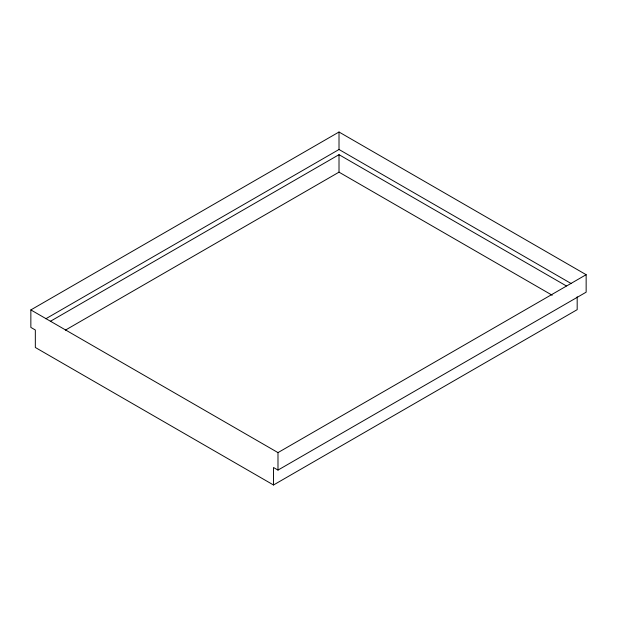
<?xml version="1.0" encoding="UTF-8"?>
<svg xmlns="http://www.w3.org/2000/svg" width="617" height="617" viewBox="0 0 617 617"><rect width="100%" height="100%" fill="white"/><g stroke="black" fill="none" stroke-linecap="round" stroke-linejoin="round"><path stroke-width="0.93" d="M30.85 309.919L339.011 132.007L586.15 274.696L586.15 292.18L277.989 470.092L273.508 467.509L273.508 484.993L35.331 347.479L35.331 329.995L30.85 327.411L30.85 309.919L277.989 452.608L586.15 274.696M45.843 318.75L339.011 149.491L571.172 283.535M50.347 321.326L339.011 154.674L566.36 285.933M65.363 330.141L339.011 172.158L552.2 295.242M273.508 484.993L577.18 309.665L577.18 296.785M339.011 132.007L339.011 149.491M339.011 154.674L339.011 172.158M277.989 452.608L277.989 470.092"/></g></svg>
